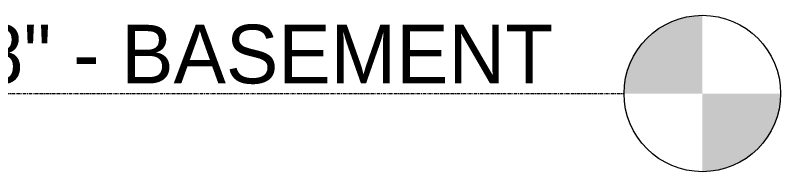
# Model space of a CAD drawing. Header units: inches. Extents: x 9594 to 15314, y -314 to 660.
# Drawn here: x 12450 to 12567.3, y -164 to -140 of the extents above; entities that cross this region are included whole.
import ezdxf

# ---------------------------------------------------------------- set-up
doc = ezdxf.new("R2010")
doc.units = ezdxf.units.IN
doc.header["$MEASUREMENT"] = 0
doc.linetypes.add('Grid Line 1_2_', pattern=[0.875, 0.5, -0.125, 0.125, -0.125])
for name, color, linetype, lineweight in [('0-1', 7, 'Continuous', 5), ('0-4', 165, 'Continuous', 5), ('A-FLOR-LEVL', 51, 'Continuous', 9), ('A-FLOR-LEVL-1', 51, 'Grid Line 1_2_', 9), ('A-FLOR-LEVL-2', 147, 'Continuous', 9)]:
    doc.layers.add(name, color=color, linetype=linetype, lineweight=lineweight)
doc.styles.add('Century Gothic', font='ufonts.com_century-gothic.ttf', dxfattribs={"height": 9})

# ---------------------------------------------------------------- blocks, each defined once
blk = doc.blocks.new('Level - Level Head - Circle-V179-BUILDING SECTION - EAST_WEST - LOOKING SOUTH2')
at = {"layer": 'A-FLOR-LEVL'}
h = blk.add_hatch(color=256, dxfattribs=at)
edge = h.paths.add_edge_path(flags=0)
edge.add_line((12555.28, 0), (12543.28, 0))
edge.add_arc((12555.28, 0), 12, 90, 180, ccw=False)
edge.add_line((12555.28, 12), (12555.28, 0))
h = blk.add_hatch(color=256, dxfattribs=at)
edge = h.paths.add_edge_path(flags=0)
edge.add_line((12555.28, -12), (12555.28, 0))
edge.add_line((12555.28, 0), (12567.28, 0))
edge.add_arc((12555.28, 0), 12, 270, 360, ccw=False)
at = {"layer": 'A-FLOR-LEVL-2'}
blk.add_circle((12555.28, 0), 12, dxfattribs=at)
blk = doc.blocks.new('CTR - 1st Phase -Stairs _ Elevators_rvt-1-BUILDING SECTION - EAST_WEST - LOOKING SOUTH2')
at = {"layer": 'A-FLOR-LEVL-1'}
blk.add_line((9594.29, -152), (12543.28, -152), dxfattribs=at)
at = {"layer": '0-4'}
blk.add_blockref('Level - Level Head - Circle-V179-BUILDING SECTION - EAST_WEST - LOOKING SOUTH2', (0, -152), dxfattribs=at)
at = {"layer": 'A-FLOR-LEVL', "insert": (12414.16, -141.45), "char_height": 9, "width": 142.713, "attachment_point": 1, "style": 'Century Gothic'}
blk.add_mtext('-12\' - 8" - BASEMENT', dxfattribs=at)

msp = doc.modelspace()

# ---------------------------------------------------------------- block references
at = {"layer": '0-1'}
msp.add_blockref('CTR - 1st Phase -Stairs _ Elevators_rvt-1-BUILDING SECTION - EAST_WEST - LOOKING SOUTH2', (0, 0), dxfattribs=at)

doc.saveas('drawing.dxf')
